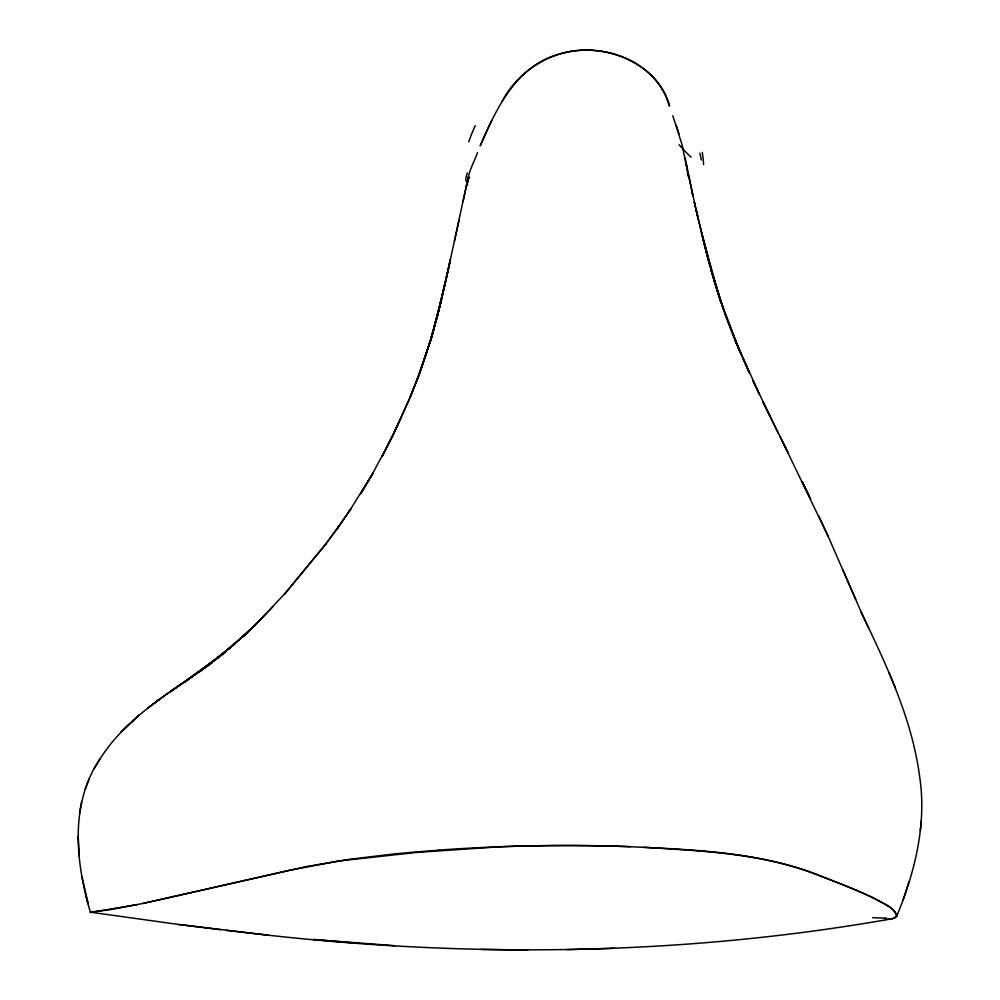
<?xml version="1.0" encoding="UTF-8"?>
<svg xmlns="http://www.w3.org/2000/svg" width="1000" height="1000" viewBox="0 0 1000 1000"><rect width="100%" height="100%" fill="white"/><g stroke="black" fill="none" stroke-linecap="round" stroke-linejoin="round"><path stroke-width="1.5" d="M81.825 876.375L88.15 903.863C74.938 856.213 71.075 800.175 100.875 757.625C127.925 715.763 172.775 690.763 212.3 662.537L170.212 691.912L225.6 652.1L184.65 682.188L207.175 665.763M467.537 182.475L468.6 176.238M896.612 916.538C914.538 873.075 926.675 825.413 919.862 778.2C912.35 719 886.237 664.712 860.85 611.487L868.512 627.913M920.325 830.763L921.325 820.888M477.475 152.587C473.862 163.15 467.013 173.725 467.512 185.175M81.587 801.888L79.538 813.275M467.85 178.975L446.25 278.612L450.475 259.413M463.025 201.663L467.612 180.125M454.487 241.062L459.025 220.275M450.275 260.3L441.425 299.525L431.75 336.788L445.962 279.738M450.363 259.825L437.2 316.988L441.75 298.263M441.425 299.525L445.875 280.35L436.55 319.188L425.487 356.712M418.413 376.65L431.175 338.462L441.325 300.212L430.988 339.062L418 377.55M430.875 339.45L441.362 300.262L431.037 339.2L417.5 378.725L424.625 358.925M436.925 317.838L431.175 338.462M903.25 899.65L908.975 881.862M89.225 778.888L85.162 789.3M424.837 358.387L425.125 357.638M410.075 397.475L417.7 378.225L409.85 397.925L392.325 436.712L409.85 397.925L417.512 378.663M480.275 145.775C496.475 107.95 517.1 64.463 560.925 53.625C602.625 41.325 657.288 61.413 669.65 105.887M480.25 145.7L490.125 123.775M382.312 456.262L401.325 417.475M382.225 456.337L392 437.188M490.112 123.837L491.712 120.775M371.6 475.55L392.5 436.262L392.15 436.9M502.088 101.475C517.625 71.562 550.513 50.575 584.362 50.237A35.763 17.712 0 0 1 588.025 50.237C622.475 50.525 659.85 70.8 669.1 105.8M94.338 768.512L99.787 759.312M372.212 474.438L372.912 473.325L349.3 511.213L350.8 508.975L337.175 528.7L349.875 510.288M285.85 592.587L284.438 594.25L326.362 543.337L285.85 592.587L258.137 621.912L242.375 637.087L260.675 619.55L242.375 637.087M256.188 624.012L273.275 606.4M85.763 895.537L90.363 912.438L91.438 911.838M129.625 723.65L121.05 732.225L139.213 715.088L131.675 721.8M244.85 634.663L228.475 649.25L247.825 632.112L214.025 660.913L234.762 643.85L199.325 671.912L221.075 655.125L202.862 668.888M217.262 658.037L221.075 655.125M150.075 706.4L159.088 699.613L147.613 708.238M156.562 701.425L174.788 688.438M91.912 911.5L90.763 912.163L109.663 909.762L143.225 903.4L306.95 866.425L350.15 859.225L397.625 853.5M210.15 888.288L288.962 870.438L339.237 860.9M210.075 888.375L143.088 903.438M890.95 919.15L895.212 917.862L896.838 915.888C893.763 906.425 881.875 903.188 874.137 898.275C855.188 889.175 835.45 881.875 815.938 874.1C761.087 853.288 701.575 850.863 643.625 847.275M136.838 904.712L90.363 912.438M891.213 918.913C685.75 955.125 475.363 958.112 268.238 935.2L178.787 924.5L90.988 912.262M339.837 860.875L416.5 852.438L499.85 846.762A268.438 38.975 -0.1 0 1 531.987 845.888A266.812 38.737 -0.1 0 1 596.987 845.812A268.587 39 -0.1 0 1 629.025 846.65C693.85 849.825 760.675 851.6 821.612 876.55C840.775 883.888 860.037 891.175 878.35 900.475C884.688 904.737 894.613 907.763 896.775 915.837L893.312 918.438L884.95 919.425M438.263 850.113C502.212 845.638 566.388 844.188 630.45 846.712M614.375 948.325L566.512 949.663M481.125 949.463L527.788 950M394.588 945.688L313.525 939.5L352.575 942.85M226.337 930.375L268.238 935.2M178.787 924.5L220.675 929.688M778.125 432.837L763.138 402.275L788.425 453.65L780.3 436.975M782.175 440.875L828.213 536.462L862.95 616.038M810.688 499.012L802.412 482.125L808.75 495.087M769.762 415.588L753.025 380.85L759.438 394.363L735.275 340.55L749.312 372.863L743.175 358.988M828.213 536.462L818.737 515.938M855.638 599.4L843.012 570.025M741.45 355.012L725 313.688L711.05 269.875L723.438 309.562M888.875 672.3L895.512 688.275M672.8 115.738L682 144.512L687.412 171.012M695.125 205.512L694.325 202.162L698.288 219.05L697.375 215.4C707.95 261.575 720.662 307.4 739.55 350.962L719.587 298.038L701.525 232.775L713.388 277.838L720.763 301.887L714.45 281.65M676.263 125.175L679 133.975M712.262 273.925L718.337 294.088M708.775 261.2L703.438 240.275L709.688 264.85L695.85 208.738L696.513 211.775L688.162 173.388M685.138 157.637L687.412 171.025M692.387 193.45L693 196.425L686.087 162.475M79.25 856.15L78.2 836.2M466 180.925A839.038 24.3 -61.1 0 1 467.262 172.862M605 -115.237A758.975 17.113 -62.8 0 1 599.95 -105.787M468.713 141.75A803.6 109.162 -44.7 0 1 475.225 125.625M702.275 152.375A966.538 104.15 56.4 0 1 703.587 164.65M691.075 157.162A751.525 55.138 61.6 0 1 679.125 144.738M398.462 853.575A250.012 23.438 -1.1 0 1 438.975 850.212M886.363 917.938A554.05 30.15 14.2 0 1 872.7 917.625M699.85 153.25A1012.75 87.025 58.3 0 1 701.325 160M469.675 177.488A752.013 15.113 -71.4 0 1 468.663 178.863M371.775 475.188L360.662 493.762L371.775 475.188M338.875 526.263L325.2 544.825L338.875 526.263M687.688 173.637L687.575 172.362L687.862 175.975L687.688 173.663"/></g></svg>
